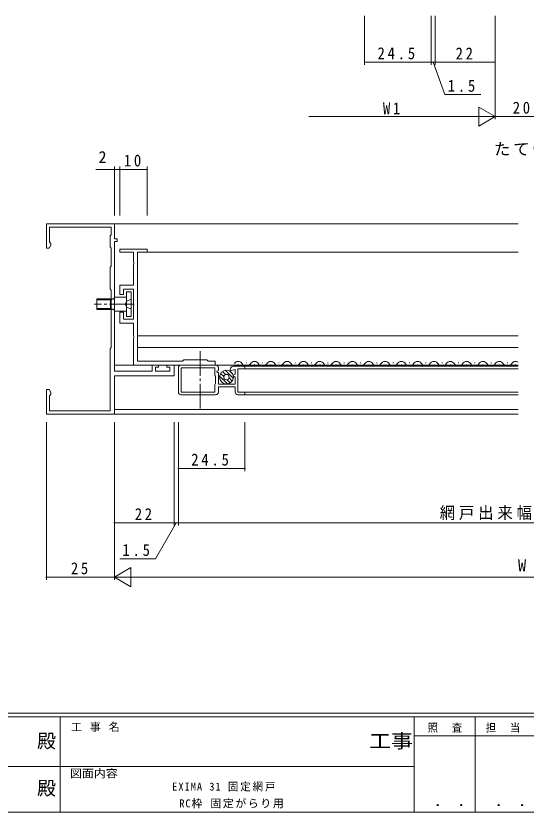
# Model space of a CAD drawing. Units: millimetres on the paper. Extents: x -420 to 373, y -297 to 267.
# Drawn here: x -48.9 to 138.7, y -297 to -4.2 of the extents above; entities that cross this region are included whole.
import ezdxf
from ezdxf.enums import TextEntityAlignment as Align

# ---------------------------------------------------------------- set-up
doc = ezdxf.new("R2010")
doc.units = ezdxf.units.MM
doc.linetypes.add('CHAIN2', pattern=[12, 9, -1, 1, -1])
doc.linetypes.add('DASHED3', pattern=[4, 3, -1])
for name, color, linetype, lineweight in [('0-1_YKK_ZWAK', 7, 'Continuous', 9), ('0-3_YKK_11', 7, 'Continuous', 9), ('0-4_YKK_12', 2, 'Continuous', 9), ('0-5_YKK_D', 6, 'Continuous', 9), ('0-6_YKK_13', 4, 'Continuous', 9)]:
    doc.layers.add(name, color=color, linetype=linetype, lineweight=lineweight)
doc.layers.add('0-2_USER1', color=3, linetype='Continuous')
doc.styles.add('ＭＳ ゴシック', font='')
doc.styles.get('ＭＳ ゴシック').set_extended_font_data('MS Gothic')

msp = doc.modelspace()

# ---------------------------------------------------------------- linework, layer by layer
at = {"layer": '0-1_YKK_ZWAK'}
for p, q in [((352.3, -260.6), (-417.7, -260.6)), ((314.5, -262), (-417.7, -262)), ((-32.7, -262), (-32.7, -297)), ((97.5, -262), (97.5, -297)), ((119.9, -262), (119.9, -297)), ((165.684, -268.999), (97.5, -268.999)), ((-160.1, -280.199), (-31.3, -280.199)), ((-31.3, -280.199), (97.5, -280.199)), ((-417.7, -297), (314.5, -297))]:
    msp.add_line(p, q, dxfattribs=at)
at = {"layer": '0-3_YKK_11'}
for p, q in [((-37.7, -80.6), (-12.7, -80.6)), ((-37.7, -89.6), (-37.7, -80.6)), ((-36.6, -81.8), (-36.6, -87.304)), ((-13.9, -81.8), (-36.6, -81.8)), ((-13.9, -84.67), (-13.9, -81.8)), ((-12.7, -80.6), (-12.7, -86.1)), ((-14.33, -85.1), (-13.9, -84.67)), ((-36.6, -87.304), (-36.335, -87.602)), ((-36.335, -87.602), (-36.07, -87.9)), ((-14.33, -89.1), (-14.33, -85.1)), ((-12.7, -86.1), (-11.7, -86.1)), ((-11.7, -87.1), (-12.7, -87.1)), ((-12.7, -87.1), (-12.7, -134.87)), ((-11.7, -86.1), (-11.7, -87.1)), ((-36.7, -89.6), (-37.7, -89.6)), ((-36.07, -88.509), (-36.7, -89.6)), ((-36.07, -87.9), (-36.07, -88.509)), ((-13.9, -89.53), (-14.33, -89.1)), ((-13.9, -96.17), (-13.9, -89.53)), ((-10.7, -89.9), (-0.7, -89.9)), ((-10.7, -91.1), (-10.7, -89.9)), ((-0.7, -89.9), (-0.7, -91.1)), ((-5.7, -91.1), (-10.7, -91.1)), ((-5.7, -94.642), (-5.7, -91.1)), ((-0.7, -91.1), (-4.2, -91.1)), ((-4.2, -91.1), (-4.2, -131.1)), ((-14.33, -96.6), (-13.9, -96.17)), ((-14.33, -104.6), (-14.33, -96.6)), ((-5.58, -94.825), (-5.7, -94.642)), ((-5.7, -95.558), (-5.58, -95.375)), ((-5.7, -103.2), (-5.7, -95.558)), ((-5.58, -95.375), (-5.58, -94.825)), ((-13.9, -105.03), (-14.33, -104.6)), ((-13.9, -126.17), (-13.9, -105.03)), ((-10.7, -103.2), (-5.7, -103.2)), ((-10.7, -106.6), (-10.7, -103.2)), ((-9.4, -104.7), (-9.4, -106.6)), ((-5.7, -104.7), (-9.4, -104.7)), ((-5.7, -115.7), (-5.7, -104.7)), ((-9.4, -106.6), (-10.7, -106.6)), ((-10.7, -113.1), (-9.4, -113.1)), ((-10.7, -117.2), (-10.7, -113.1)), ((-9.4, -113.1), (-9.4, -115.7)), ((-9.4, -115.7), (-5.7, -115.7)), ((-5.7, -117.2), (-10.7, -117.2)), ((-5.7, -121.842), (-5.7, -117.2)), ((-5.58, -122.025), (-5.7, -121.842)), ((-5.7, -122.758), (-5.58, -122.575)), ((-5.7, -132.6), (-5.7, -122.758)), ((-5.58, -122.575), (-5.58, -122.025)), ((-14.33, -126.6), (-13.9, -126.17)), ((-14.33, -149.4), (-14.33, -126.6)), ((-4.2, -131.1), (12.3, -131.1)), ((12.3, -131.1), (12.8, -130.6)), ((12.8, -130.6), (21.3, -130.6)), ((21.3, -130.6), (21.8, -131.1)), ((21.8, -131.1), (24.3, -131.1)), ((24.3, -131.1), (24.3, -132.6)), ((24.3, -132.6), (-5.7, -132.6)), ((1.2, -132.6), (3.5, -132.6)), ((1.2, -134.87), (1.2, -132.6)), ((2.4, -133.4), (2.4, -134.87)), ((3.5, -133.4), (2.4, -133.4)), ((3.5, -132.6), (3.5, -133.4)), ((6.5, -132.6), (9.3, -132.6)), ((6.5, -133.4), (6.5, -132.6)), ((7.67, -133.4), (6.5, -133.4)), ((7.67, -134.87), (7.67, -133.4)), ((9.3, -132.6), (9.3, -136.5)), ((10.8, -142.5), (10.8, -133.6)), ((11.8, -132.6), (24.5, -132.6)), ((11.8, -133.6), (24.2, -133.6)), ((11.8, -142.5), (11.8, -133.6)), ((24.2, -133.6), (24.2, -136.3)), ((25.5, -134.596), (25, -134.885)), ((25.5, -133.6), (25.5, -134.596)), ((31.7, -134.178), (29.9, -134.661)), ((29.9, -134.661), (29.9, -134.2)), ((31.1, -133), (35.3, -133)), ((31.7, -135.88), (31.7, -134.178)), ((32.7, -134), (32.7, -142.5)), ((35.3, -134), (32.7, -134)), ((35.3, -133), (35.3, -134)), ((-12.7, -134.87), (1.2, -134.87)), ((-12.7, -136.5), (-12.7, -150.6)), ((9.3, -136.5), (-12.7, -136.5)), ((2.4, -134.87), (7.67, -134.87)), ((24.2, -136.3), (24.35, -136.494)), ((24.35, -136.494), (24.5, -136.687)), ((24.5, -136.687), (24.5, -139.413)), ((25, -134.885), (25, -135.115)), ((25, -135.115), (25.5, -135.404)), ((25.5, -135.404), (25.5, -139.6)), ((31, -136.284), (31.7, -135.88)), ((31, -136.515), (31, -136.284)), ((31.7, -136.92), (31, -136.515)), ((31.7, -139.6), (31.7, -136.92)), ((24.35, -139.606), (24.2, -139.8)), ((24.2, -139.8), (24.2, -142.5)), ((24.5, -139.413), (24.35, -139.606)), ((25.5, -139.6), (31.7, -139.6)), ((-37.7, -141.6), (-36.7, -141.6)), ((-37.7, -150.6), (-37.7, -141.6)), ((-36.7, -141.6), (-36.07, -142.691)), ((-36.07, -143.3), (-36.335, -143.598)), ((-36.07, -142.691), (-36.07, -143.3)), ((24.2, -142.5), (11.8, -142.5)), ((25.5, -140.6), (25.5, -142.5)), ((31.7, -140.6), (25.5, -140.6)), ((31.7, -142.5), (31.7, -140.6)), ((32.7, -142.5), (35.3, -142.5)), ((35.3, -142.5), (35.3, -143.5)), ((-36.335, -143.598), (-36.6, -143.896)), ((-36.6, -143.896), (-36.6, -149.4)), ((24.5, -143.5), (11.8, -143.5)), ((35.3, -143.5), (32.7, -143.5)), ((-12.7, -150.6), (-37.7, -150.6)), ((-36.6, -149.4), (-14.33, -149.4))]:
    msp.add_line(p, q, dxfattribs=at)
for centre, radius, start, end in [((11.8, -133.6), 1, 89.9991, 180.00087), ((24.5, -133.6), 1, 0.00175, 90.00002), ((31.1, -134.2), 1.2, 90.00002, 180.0007), ((11.8, -142.5), 1, 180, 270.00085), ((24.5, -142.5), 1, 270.00085, 359.99739), ((32.7, -142.5), 1, 179.99821, 269.99998)]:
    msp.add_arc(centre, radius, start, end, dxfattribs=at)
at = {"layer": '0-4_YKK_12'}
for p, q in [((135.8, -80.6), (-13, -80.6)), ((-4.2, -91.1), (135.8, -91.1)), ((-4.2, -91.1), (-4.2, -126.1)), ((-4.2, -121.8), (135.8, -121.8)), ((-4.2, -126.1), (135.8, -126.1)), ((31.734, -131.606), (31.4, -131.946)), ((35.894, -131.74), (35.694, -131.74)), ((41.697, -131.74), (41.897, -131.74)), ((47.697, -131.74), (47.898, -131.74)), ((53.698, -131.74), (53.898, -131.74)), ((59.698, -131.74), (59.898, -131.74)), ((65.698, -131.74), (65.898, -131.74)), ((71.698, -131.74), (71.899, -131.74)), ((77.699, -131.74), (77.899, -131.74)), ((83.699, -131.74), (83.899, -131.74)), ((89.699, -131.74), (89.899, -131.74)), ((95.7, -131.74), (95.9, -131.74)), ((101.7, -131.74), (101.9, -131.74)), ((107.7, -131.74), (107.9, -131.74)), ((113.7, -131.74), (113.9, -131.74)), ((119.701, -131.739), (119.9, -131.739)), ((125.701, -131.74), (125.901, -131.74)), ((131.701, -131.74), (131.901, -131.74)), ((-12.7, -132.6), (135.8, -132.6)), ((32.894, -132.5), (32.694, -132.5)), ((34.8, -133), (135.8, -133)), ((34.8, -134), (135.8, -134)), ((38.894, -132.5), (38.694, -132.5)), ((44.697, -132.5), (44.897, -132.5)), ((50.697, -132.5), (50.898, -132.5)), ((56.698, -132.5), (56.898, -132.5)), ((62.698, -132.5), (62.898, -132.5)), ((68.698, -132.5), (68.898, -132.5)), ((74.699, -132.5), (74.899, -132.5)), ((80.699, -132.5), (80.899, -132.5)), ((86.699, -132.5), (86.899, -132.5)), ((92.699, -132.5), (92.899, -132.5)), ((98.7, -132.5), (98.899, -132.5)), ((104.7, -132.5), (104.9, -132.5)), ((110.7, -132.5), (110.9, -132.5)), ((116.7, -132.5), (116.9, -132.5)), ((122.7, -132.499), (122.9, -132.499)), ((128.701, -132.5), (128.901, -132.5)), ((134.701, -132.5), (134.901, -132.5)), ((135.8, -142.5), (34.8, -142.5)), ((135.8, -143.5), (34.8, -143.5)), ((-12.7, -148.97), (135.8, -148.97)), ((-13, -150.6), (135.8, -150.6))]:
    msp.add_line(p, q, dxfattribs=at)
for centre, start, end in [((32.794, -132.958), 29.19936, 128.08997), ((38.794, -132.958), 29.19936, 150.80063), ((44.797, -132.958), 29.19936, 150.80063), ((50.797, -132.958), 29.19936, 150.80063), ((56.798, -132.958), 29.19936, 150.80063), ((62.798, -132.958), 29.19936, 150.80063), ((68.798, -132.958), 29.19936, 150.80063), ((74.798, -132.958), 29.19936, 150.80063), ((80.799, -132.958), 29.19936, 150.80063), ((86.799, -132.958), 29.19936, 150.80063), ((92.799, -132.958), 29.19936, 150.80063), ((98.8, -132.958), 29.19936, 150.80063), ((104.8, -132.958), 29.19936, 150.80063), ((110.8, -132.958), 29.19936, 150.80063), ((116.8, -132.958), 29.19936, 150.80063), ((122.801, -132.958), 29.19936, 150.80063), ((128.801, -132.958), 29.19936, 150.80063), ((134.801, -132.958), 54.4597, 150.80063), ((35.794, -131.282), 209.19063, 330.80936), ((41.797, -131.282), 209.19063, 330.80936), ((47.798, -131.282), 209.19063, 330.80936), ((53.798, -131.282), 209.19063, 330.80936), ((59.798, -131.282), 209.19063, 330.80936), ((65.798, -131.282), 209.19063, 330.80936), ((71.798, -131.282), 209.19063, 330.80936), ((77.799, -131.282), 209.19063, 330.80936), ((83.799, -131.282), 209.19063, 330.80936), ((89.799, -131.282), 209.19063, 330.80936), ((95.8, -131.282), 209.19063, 330.80936), ((101.8, -131.282), 209.19063, 330.80936), ((107.8, -131.282), 209.19063, 330.80936), ((113.8, -131.282), 209.19063, 330.80936), ((119.8, -131.281), 209.19063, 330.80936), ((125.801, -131.282), 209.19063, 330.80936), ((131.801, -131.282), 209.19063, 330.80936)]:
    msp.add_arc(centre, 1.718, start, end, dxfattribs=at)
at = {"layer": '0-5_YKK_D'}
for p, q in [((79.3, -4.16), (79.3, -22.16)), ((103.8, -4.16), (103.8, -22.16)), ((103.8, -4.16), (103.8, -22.16)), ((105.3, -4.16), (105.3, -22.16)), ((105.3, -4.16), (105.3, -22.16)), ((127.3, -4.16), (127.3, -22.16)), ((127.3, -4.16), (127.3, -42.16)), ((127.3, -4.16), (127.3, -42.16)), ((103.8, -21.16), (79.3, -21.16)), ((103.8, -21.16), (102.1, -21.16)), ((105.3, -21.16), (103.8, -21.16)), ((105.3, -21.16), (103.8, -21.16)), ((104.55, -21.16), (108.85, -33.114)), ((105.3, -21.16), (107, -21.16)), ((127.3, -21.16), (105.3, -21.16)), ((108.85, -33.114), (122.05, -33.114)), ((121.238, -37.66), (121.238, -44.66)), ((127.3, -41.16), (121.238, -37.66)), ((120.3, -41.16), (58.8, -41.16)), ((127.3, -41.16), (115.176, -41.16)), ((127.3, -41.16), (121.238, -44.66)), ((127.3, -41.16), (147.3, -41.16)), ((-12.7, -60.6), (-19.6, -60.6)), ((-12.7, -77.6), (-12.7, -59.6)), ((-10.7, -60.6), (-12.7, -60.6)), ((-10.7, -77.6), (-10.7, -59.6)), ((-10.7, -77.6), (-10.7, -59.6)), ((-10.7, -60.6), (-0.7, -60.6)), ((-0.7, -77.6), (-0.7, -59.6)), ((-37.7, -153.6), (-37.7, -211.6)), ((-12.7, -153.6), (-12.7, -191.6)), ((-12.7, -153.6), (-12.7, -211.6)), ((-12.7, -153.6), (-12.7, -211.6)), ((9.3, -153.6), (9.3, -191.6)), ((9.3, -153.6), (9.3, -191.6)), ((10.8, -153.6), (10.8, -191.6)), ((10.8, -153.6), (10.8, -191.6)), ((10.8, -153.6), (10.8, -171.6)), ((35.3, -153.6), (35.3, -171.6)), ((10.8, -170.6), (35.3, -170.6)), ((9.3, -190.6), (-12.7, -190.6)), ((10.05, -190.6), (2.426, -203.854)), ((9.3, -190.6), (7.6, -190.6)), ((9.3, -190.6), (10.8, -190.6)), ((9.3, -190.6), (10.8, -190.6)), ((10.8, -190.6), (12.5, -190.6)), ((10.8, -190.6), (263.8, -190.6)), ((2.426, -203.854), (-10.774, -203.854)), ((-12.7, -210.6), (-6.638, -207.1)), ((-6.638, -214.1), (-6.638, -207.1)), ((-37.7, -210.6), (-12.7, -210.6)), ((-12.7, -210.6), (-0.576, -210.6)), ((-12.7, -210.6), (-6.638, -214.1)), ((-5.7, -210.6), (280.3, -210.6))]:
    msp.add_line(p, q, dxfattribs=at)
for centre, start, end in [((79.3, -21.16), 0, 180), ((79.3, -21.16), 180, 0), ((103.8, -21.16), 0.00038, 180.00038), ((103.8, -21.16), 0, 180), ((103.8, -21.16), 180.00038, 0.00038), ((103.8, -21.16), 180, 0), ((105.3, -21.16), 0.00038, 180.00038), ((105.3, -21.16), 0, 180), ((105.3, -21.16), 180.00038, 0.00038), ((105.3, -21.16), 180, 0), ((-12.7, -60.6), 0, 180), ((-12.7, -60.6), 180, 0), ((-10.7, -60.6), 0, 180), ((-10.7, -60.6), 0, 180), ((-10.7, -60.6), 180, 0), ((-10.7, -60.6), 180, 0), ((-0.7, -60.6), 0, 180), ((-0.7, -60.6), 180, 0), ((10.8, -170.6), 0, 180), ((10.8, -170.6), 180, 0), ((35.3, -170.6), 0, 180), ((35.3, -170.6), 180, 0), ((-12.7, -190.6), 0, 180), ((-12.7, -190.6), 180, 0), ((9.3, -190.6), 0, 180), ((9.3, -190.6), 180, 0), ((10.8, -190.6), 0, 180), ((10.8, -190.6), 0, 180), ((10.8, -190.6), 180, 0), ((10.8, -190.6), 180, 0), ((-37.7, -210.6), 0, 180), ((-37.7, -210.6), 180, 0)]:
    msp.add_arc(centre, 0.106, start, end, dxfattribs=at)
at = {"layer": '0-6_YKK_13'}
for p, q in [((-19.2, -108.2), (-14.1, -108.2)), ((-19.2, -112.2), (-19.2, -108.2)), ((-14.1, -108.2), (-14.1, -112.2)), ((-14.1, -108.579), (-13.085, -108.339)), ((-12.7, -107.6), (-8.3, -107.6)), ((-12.7, -112.8), (-12.7, -107.6)), ((-6.5, -105.7), (-8.3, -105.7)), ((-8.3, -105.7), (-8.3, -114.7)), ((-6.5, -114.7), (-6.5, -105.7)), ((-19.2, -108.579), (-14.1, -108.579)), ((-19.2, -111.821), (-14.1, -111.821)), ((-14.1, -112.2), (-19.2, -112.2)), ((-14.1, -111.821), (-13.085, -112.061)), ((-13.288, -112.055), (-14.1, -112.2)), ((-12.7, -112.548), (-13.288, -112.055)), ((-8.3, -112.8), (-12.7, -112.8)), ((-8.3, -114.7), (-6.5, -114.7)), ((30.994, -137.461), (28.027, -134.495)), ((28.821, -139.531), (25.957, -136.667)), ((27.506, -136.802), (26.335, -135.631)), ((28.172, -136.054), (27.028, -134.91)), ((30.578, -138.46), (29.435, -137.316)), ((30.717, -135.771), (29.717, -134.771)), ((29.857, -139.153), (28.687, -137.983))]:
    msp.add_line(p, q, dxfattribs=at)
at = {"layer": '0-6_YKK_13', "linetype": 'CHAIN2'}
for p, q in [((-5.5, -110.2), (-20.2, -110.2)), ((18.8, -148.5), (18.8, -127.5))]:
    msp.add_line(p, q, dxfattribs=at)
at = {"layer": '0-6_YKK_13', "linetype": 'DASHED3'}
for p, q in [((-8.734, -110.2), (-8.125, -109.055)), ((-8.125, -111.345), (-8.734, -110.2)), ((-8.125, -109.055), (-6.5, -108.4)), ((-6.5, -112), (-8.125, -111.345))]:
    msp.add_line(p, q, dxfattribs=at)
at = {"layer": '0-6_YKK_13'}
msp.add_lwpolyline([(-12.7, -107.852), (-13.288, -108.345), (-14.1, -108.2)], dxfattribs=at)
for radius in [2.55, 1]:
    msp.add_circle((28.485, -137.003), radius, dxfattribs=at)

# ---------------------------------------------------------------- texts
at = {"layer": '0-1_YKK_ZWAK', "color": 2, "style": 'ＭＳ ゴシック'}
for p in [(-41.182, -274.956), (-41.182, -292.278)]:
    msp.add_text('殿', height=5.132, dxfattribs=at).set_placement(p, align=Align.BOTTOM_LEFT)
at = {"layer": '0-1_YKK_ZWAK', "color": 2, "style": 'ＭＳ ゴシック', "width": 1.15}
msp.add_text('工事', height=5.132, dxfattribs=at).set_placement((80.931, -274.956), align=Align.BOTTOM_LEFT)
at = {"layer": '0-1_YKK_ZWAK', "style": 'ＭＳ ゴシック', "width": 1.1}
msp.add_text('図面内容', height=2.933, dxfattribs=at).set_placement((-29.083, -285.148), align=Align.BOTTOM_LEFT)
at = {"layer": '0-1_YKK_ZWAK', "color": 3, "style": 'ＭＳ ゴシック', "width": 1.15}
for p in [(101.955, -295.946), (124.355, -295.946)]:
    msp.add_text(' ． ．', height=3.666, dxfattribs=at).set_placement(p, align=Align.BOTTOM_LEFT)
at = {"layer": '0-1_YKK_ZWAK', "char_height": 2.933, "attachment_point": 7, "style": 'ＭＳ ゴシック'}
for s, insert in [('\\T1.16;工\\~事\\~名', (-28.688, -267.533)), ('\\T1.17;\\W0.95;照\\~\\~査', (102.489, -267.78)), ('\\T1.17;\\W0.95;担\\~\\~当', (123.855, -267.78))]:
    msp.add_mtext(s, dxfattribs=dict(at, insert=insert))
at = {"layer": '0-2_USER1', "insert": (126.893, -55.798), "char_height": 4.399, "attachment_point": 7, "style": 'ＭＳ ゴシック'}
msp.add_mtext('\\T1.17;たて骨部', dxfattribs=at)
at = {"layer": '0-2_USER1', "color": 7, "char_height": 2.933, "attachment_point": 7, "style": 'ＭＳ ゴシック'}
for s, insert in [('\\T1.2;\\W0.95;EXIMA\\~31\\~固定網戸', (8.537, -289.449)), ('\\T1.15;RC枠\\~固定がらり用', (11.077, -295.625))]:
    msp.add_mtext(s, dxfattribs=dict(at, insert=insert))
at = {"layer": '0-5_YKK_D', "color": 3, "style": 'ＭＳ ゴシック'}
for s, p in [('2', (-18.6, -59.6)), ('W', (135.7, -209.8))]:
    msp.add_text(s, height=4.399, dxfattribs=at).set_placement(p, align=Align.BOTTOM_LEFT)
at = {"layer": '0-5_YKK_D', "color": 3, "char_height": 4.399, "attachment_point": 7, "style": 'ＭＳ ゴシック'}
for s, insert in [('\\T1.38;\\W0.9;24.5', (84.03, -20.16)), ('\\T1.36;\\W0.9;22', (112.78, -20.16)), ('\\T1.38;\\W0.9;1.5', (109.85, -32.114)), ('\\T1.36;\\W0.9;W1', (86.03, -40.36)), ('\\T1.36;\\W0.9;20', (133.78, -40.16)), ('\\T1.36;\\W0.9;10', (-9.22, -59.6)), ('\\T1.38;\\W0.9;24.5', (15.53, -169.6)), ('\\T1.24;\\W0.95;網戸出来幅：MW=W-47', (106.9, -189.6)), ('\\T1.36;\\W0.9;22', (-5.22, -189.6)), ('\\T1.38;\\W0.9;1.5', (-9.774, -202.854)), ('\\T1.36;\\W0.9;25', (-28.72, -209.6))]:
    msp.add_mtext(s, dxfattribs=dict(at, insert=insert))

doc.saveas('drawing.dxf')
